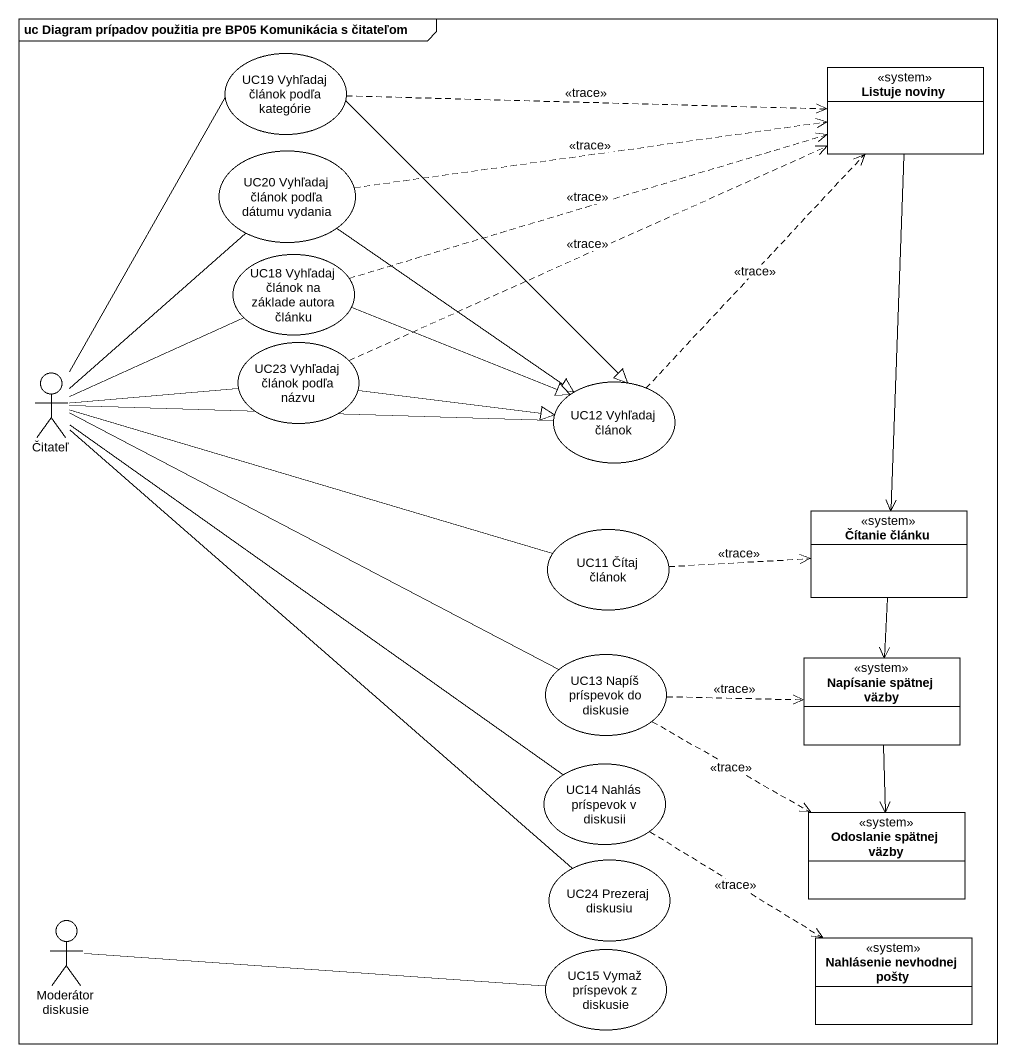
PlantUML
@startuml
mainframe uc Diagram prípadov použitia pre BP05 Komunikácia s čitateľom
allowmixing
hide circle
hide empty members
usecase "UC19 Vyhľadaj článok podľa kategórie" as UC19_Vyhľadaj_článok_podľa
class "Listuje noviny" as Listuje_noviny <<system>>
usecase "UC20 Vyhľadaj článok podľa dátumu vydania" as UC20_Vyhľadaj_článok_podľa
usecase "UC18 Vyhľadaj článok na základe autora článku" as UC18_Vyhľadaj_článok_na
actor Čitateľ
usecase "UC23 Vyhľadaj článok podľa názvu" as UC23_Vyhľadaj_článok_podľa
usecase "UC12 Vyhľadaj článok" as UC12_Vyhľadaj_článok
usecase "UC11 Čítaj článok" as UC11_Čítaj_článok
class "Čítanie článku" as Čítanie_článku <<system>>
usecase "UC13 Napíš príspevok do diskusie" as UC13_Napíš_príspevok_do
class "Napísanie spätnej väzby" as Napísanie_spätnej_väzby <<system>>
usecase "UC14 Nahlás príspevok v diskusii" as UC14_Nahlás_príspevok_v
usecase "UC24 Prezeraj diskusiu" as UC24_Prezeraj_diskusiu
class "Odoslanie spätnej väzby" as Odoslanie_spätnej_väzby <<system>>
actor "Moderátor diskusie" as Moderátor_diskusie
usecase "UC15 Vymaž príspevok z diskusie" as UC15_Vymaž_príspevok_z
class "Nahlásenie nevhodnej pošty" as Nahlásenie_nevhodnej_pošty <<system>>
UC19_Vyhľadaj_článok_podľa .right.> Listuje_noviny : <<trace>>
UC19_Vyhľadaj_článok_podľa --|> UC12_Vyhľadaj_článok
Listuje_noviny --> Čítanie_článku
UC20_Vyhľadaj_článok_podľa .right.> Listuje_noviny : <<trace>>
UC20_Vyhľadaj_článok_podľa --|> UC12_Vyhľadaj_článok
UC18_Vyhľadaj_článok_na .right.> Listuje_noviny : <<trace>>
UC18_Vyhľadaj_článok_na -right-|> UC12_Vyhľadaj_článok
Čitateľ -up- UC19_Vyhľadaj_článok_podľa
Čitateľ -up- UC20_Vyhľadaj_článok_podľa
Čitateľ -right- UC18_Vyhľadaj_článok_na
Čitateľ -right- UC23_Vyhľadaj_článok_podľa
Čitateľ -right- UC12_Vyhľadaj_článok
Čitateľ -right- UC11_Čítaj_článok
Čitateľ -right- UC13_Napíš_príspevok_do
Čitateľ -- UC14_Nahlás_príspevok_v
Čitateľ -- UC24_Prezeraj_diskusiu
UC23_Vyhľadaj_článok_podľa .right.> Listuje_noviny : <<trace>>
UC23_Vyhľadaj_článok_podľa -right-|> UC12_Vyhľadaj_článok
UC12_Vyhľadaj_článok .up.> Listuje_noviny : <<trace>>
UC11_Čítaj_článok .right.> Čítanie_článku : <<trace>>
Čítanie_článku --> Napísanie_spätnej_väzby
UC13_Napíš_príspevok_do .right.> Napísanie_spätnej_väzby : <<trace>>
UC13_Napíš_príspevok_do .right.> Odoslanie_spätnej_väzby : <<trace>>
Napísanie_spätnej_väzby --> Odoslanie_spätnej_väzby
UC14_Nahlás_príspevok_v ..> Nahlásenie_nevhodnej_pošty : <<trace>>
Moderátor_diskusie -right- UC15_Vymaž_príspevok_z
@enduml
